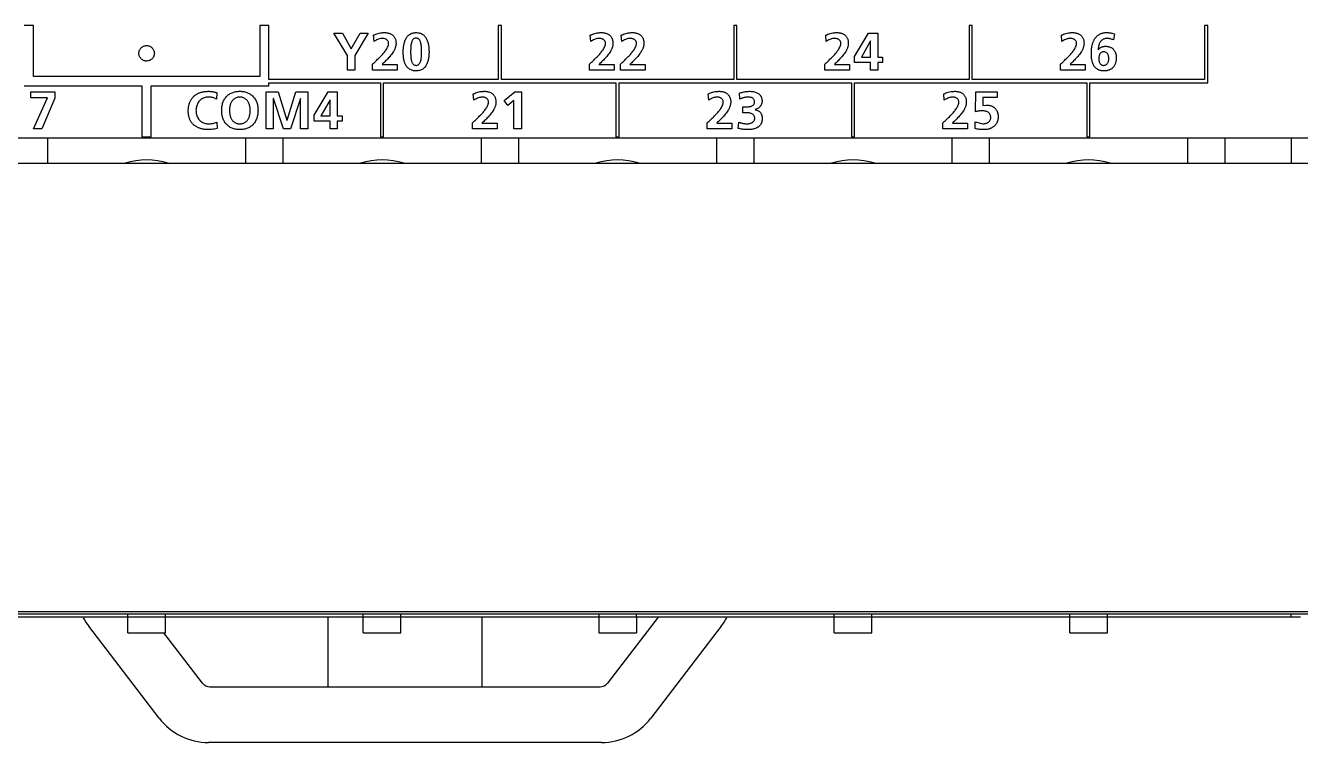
# Model space of a CAD drawing. Extents: x 147 to 432, y 261 to 358.
# Drawn here: x 277.62 to 318.89, y 261.43 to 284.63 of the extents above; entities that cross this region are included whole.
import ezdxf

# ---------------------------------------------------------------- set-up
doc = ezdxf.new("R2010")
doc.units = 0
doc.header["$MEASUREMENT"] = 0
doc.layers.get('0').update_dxf_attribs({"linetype": 'CONTINUOUS'})

msp = doc.modelspace()

# ---------------------------------------------------------------- linework, layer by layer
at = {"color": 7, "linetype": 'Continuous'}
for p, q in [((277.88382, 284.62696), (277.58376, 284.62696)), ((277.88382, 282.97642), (277.88382, 284.62696)), ((285.50369, 284.62696), (285.20362, 284.62696)), ((285.20362, 284.62696), (285.20362, 282.97642)), ((285.50369, 282.87686), (285.50369, 284.62696)), ((287.60295, 284.3772), (287.88459, 284.3772)), ((288.04083, 283.65269), (287.60295, 284.3772)), ((287.88459, 284.3772), (288.16795, 283.87421)), ((288.16795, 283.87421), (288.45648, 284.3772)), ((288.71055, 284.3772), (288.28129, 283.65269)), ((288.45648, 284.3772), (288.71055, 284.3772)), ((288.90262, 284.11296), (288.88367, 284.31208)), ((292.92373, 284.62696), (292.92373, 282.87651)), ((293.02364, 284.62696), (292.92373, 284.62696)), ((293.02364, 282.87651), (293.02364, 284.62696)), ((295.922, 284.11296), (295.90305, 284.31208)), ((296.92383, 284.11296), (296.90488, 284.31208)), ((300.54359, 284.62696), (300.54359, 282.87651)), ((300.6435, 284.62696), (300.54359, 284.62696)), ((300.6435, 282.87651), (300.6435, 284.62696)), ((303.53945, 284.11296), (303.5205, 284.31208)), ((304.45722, 283.62169), (304.90543, 284.3772)), ((304.90543, 284.3772), (305.20412, 284.3772)), ((305.20412, 284.3772), (305.20412, 283.60618)), ((308.26371, 284.62696), (308.1638, 284.62696)), ((308.1638, 284.62696), (308.1638, 282.87651)), ((308.26371, 282.87651), (308.26371, 284.62696)), ((311.16689, 284.11296), (311.14829, 284.31208)), ((312.86188, 284.3548), (312.83122, 284.16084)), ((315.88357, 284.62696), (315.78366, 284.62696)), ((315.78366, 284.62696), (315.78366, 282.87651)), ((315.88357, 282.7766), (315.88357, 284.62696)), ((304.97054, 284.12639), (304.67358, 283.60618)), ((304.97399, 284.12639), (304.97054, 284.12639)), ((304.97399, 283.60618), (304.97399, 284.12639)), ((288.04083, 283.17865), (288.04083, 283.65269)), ((288.28129, 283.65269), (288.28129, 283.17865)), ((304.45722, 283.42773), (304.45722, 283.62169)), ((304.67358, 283.60618), (304.97399, 283.60618)), ((305.20412, 283.60618), (305.35708, 283.60618)), ((305.35708, 283.60618), (305.35708, 283.42773)), ((288.28129, 283.17865), (288.04083, 283.17865)), ((288.85628, 283.17865), (288.85628, 283.3795)), ((289.65296, 283.17865), (288.85628, 283.17865)), ((289.16358, 283.36744), (289.65296, 283.36744)), ((289.65296, 283.36744), (289.65296, 283.17865)), ((295.87549, 283.17865), (295.87549, 283.3795)), ((296.67234, 283.17865), (295.87549, 283.17865)), ((296.18279, 283.36744), (296.67234, 283.36744)), ((296.67234, 283.36744), (296.67234, 283.17865)), ((296.87732, 283.17865), (296.87732, 283.3795)), ((297.67417, 283.17865), (296.87732, 283.17865)), ((297.18463, 283.36744), (297.67417, 283.36744)), ((297.67417, 283.36744), (297.67417, 283.17865)), ((303.49294, 283.17865), (303.49294, 283.3795)), ((304.28979, 283.17865), (303.49294, 283.17865)), ((303.80059, 283.36744), (304.28979, 283.36744)), ((304.28979, 283.36744), (304.28979, 283.17865)), ((304.97399, 283.42773), (304.45722, 283.42773)), ((304.97399, 283.17865), (304.97399, 283.42773)), ((305.20412, 283.17865), (304.97399, 283.17865)), ((305.20412, 283.42773), (305.20412, 283.17865)), ((305.35708, 283.42773), (305.20412, 283.42773)), ((311.12073, 283.17865), (311.12073, 283.3795)), ((311.91758, 283.17865), (311.12073, 283.17865)), ((311.42803, 283.36744), (311.91758, 283.36744)), ((311.91758, 283.36744), (311.91758, 283.17865)), ((277.58376, 282.6767), (281.39334, 282.6767)), ((285.20362, 282.97642), (277.88382, 282.97642)), ((281.39334, 282.6767), (281.39334, 281.02684)), ((281.69341, 282.6767), (285.50369, 282.6767)), ((281.69341, 281.02684), (281.69341, 282.6767)), ((292.92373, 282.87651), (285.50369, 282.87686)), ((285.50369, 282.6767), (285.50369, 282.77695)), ((285.50369, 282.77695), (289.1138, 282.7766)), ((289.1138, 282.7766), (289.1138, 281.02684)), ((289.21371, 282.7766), (296.73366, 282.7766)), ((289.21371, 281.02684), (289.21371, 282.7766)), ((300.54359, 282.87651), (293.02364, 282.87651)), ((296.73366, 282.7766), (296.73366, 281.02684)), ((296.83357, 281.02684), (296.83357, 282.7766)), ((296.83357, 282.7766), (304.35353, 282.7766)), ((308.1638, 282.87651), (300.6435, 282.87651)), ((304.35353, 282.7766), (304.35353, 281.02684)), ((304.45343, 281.02684), (304.45343, 282.7766)), ((304.45343, 282.7766), (311.97339, 282.7766)), ((315.78366, 282.87651), (308.26371, 282.87651)), ((311.97339, 282.7766), (311.97339, 281.02684)), ((312.0733, 281.02684), (312.0733, 282.7766)), ((312.0733, 282.7766), (315.88357, 282.7766)), ((277.80114, 282.28809), (277.80114, 282.47688)), ((277.80114, 282.47688), (278.57388, 282.47688)), ((278.33186, 282.28809), (277.80114, 282.28809)), ((277.8871, 281.27833), (278.33186, 282.28809)), ((278.57388, 282.27775), (278.14806, 281.27833)), ((278.57388, 282.47688), (278.57388, 282.27775)), ((283.82007, 282.4476), (283.80284, 282.24503)), ((285.4136, 281.27833), (285.4136, 282.47688)), ((285.4136, 282.47688), (285.79824, 282.47688)), ((285.64717, 282.26742), (285.64373, 282.26397)), ((285.64373, 282.26397), (285.64373, 281.27833)), ((285.96998, 281.27833), (285.64717, 282.26742)), ((285.79824, 282.47688), (286.08332, 281.56841)), ((286.08677, 281.56841), (286.37185, 282.47688)), ((286.52292, 282.26742), (286.20011, 281.27833)), ((286.37185, 282.47688), (286.75649, 282.47688)), ((286.52636, 282.26742), (286.52292, 282.26742)), ((286.52636, 281.27833), (286.52636, 282.26742)), ((286.75649, 282.47688), (286.75649, 281.27833)), ((286.96854, 281.72137), (287.41658, 282.47688)), ((287.41658, 282.47688), (287.71544, 282.47688)), ((287.71544, 282.47688), (287.71544, 281.70587)), ((292.13515, 282.21264), (292.1162, 282.41177)), ((293.10942, 282.19542), (293.45979, 282.47688)), ((293.45979, 282.47688), (293.6727, 282.47688)), ((293.6727, 282.47688), (293.6727, 281.27833)), ((299.73331, 282.21264), (299.71436, 282.41177)), ((300.7441, 282.24503), (300.73032, 282.43726)), ((307.35834, 282.21264), (307.33939, 282.41177)), ((308.37154, 281.83299), (308.3836, 282.47688)), ((308.3836, 282.47688), (309.07193, 282.47688)), ((308.61029, 282.29842), (308.60512, 282.04245)), ((309.07193, 282.29842), (308.61029, 282.29842)), ((309.07193, 282.47688), (309.07193, 282.29842)), ((287.48186, 282.22608), (287.18489, 281.70587)), ((287.4853, 282.22608), (287.48186, 282.22608)), ((287.4853, 281.70587), (287.4853, 282.22608)), ((293.22966, 282.03901), (293.10942, 282.19542)), ((293.43223, 282.20403), (293.22966, 282.03901)), ((293.43223, 281.27833), (293.43223, 282.20403)), ((300.84366, 281.80371), (300.84366, 281.99284)), ((300.84366, 281.99284), (300.95356, 281.99284)), ((308.60512, 282.04245), (308.71502, 282.05451)), ((283.81145, 281.49641), (283.82179, 281.29556)), ((286.08332, 281.56841), (286.08677, 281.56841)), ((286.96854, 281.52741), (286.96854, 281.72137)), ((287.4853, 281.52741), (286.96854, 281.52741)), ((287.18489, 281.70587), (287.4853, 281.70587)), ((287.4853, 281.27833), (287.4853, 281.52741)), ((287.71544, 281.70587), (287.86823, 281.70587)), ((287.86823, 281.52741), (287.71544, 281.52741)), ((287.71544, 281.52741), (287.71544, 281.27833)), ((287.86823, 281.70587), (287.86823, 281.52741)), ((292.08899, 281.27833), (292.08899, 281.47918)), ((292.39629, 281.46712), (292.88549, 281.46712)), ((292.88549, 281.46712), (292.88549, 281.27833)), ((299.68714, 281.27833), (299.68714, 281.47918)), ((299.99445, 281.46712), (300.48365, 281.46712)), ((300.48365, 281.46712), (300.48365, 281.27833)), ((300.69242, 281.29728), (300.7062, 281.50157)), ((300.96045, 281.80371), (300.84366, 281.80371)), ((307.31217, 281.27833), (307.31217, 281.47918)), ((307.61948, 281.46712), (308.10868, 281.46712)), ((308.10868, 281.46712), (308.10868, 281.27833)), ((308.35432, 281.29211), (308.35948, 281.50674)), ((308.35948, 281.50674), (308.60512, 281.44645)), ((278.14806, 281.27833), (277.8871, 281.27833)), ((281.39334, 281.02684), (281.69341, 281.02684)), ((285.64373, 281.27833), (285.4136, 281.27833)), ((286.20011, 281.27833), (285.96998, 281.27833)), ((286.75649, 281.27833), (286.52636, 281.27833)), ((287.71544, 281.27833), (287.4853, 281.27833)), ((289.1138, 281.02684), (289.21371, 281.02684)), ((292.88549, 281.27833), (292.08899, 281.27833)), ((293.6727, 281.27833), (293.43223, 281.27833)), ((296.73366, 281.02684), (296.83357, 281.02684)), ((300.48365, 281.27833), (299.68714, 281.27833)), ((304.35353, 281.02684), (304.45343, 281.02684)), ((308.10868, 281.27833), (307.31217, 281.27833)), ((311.97339, 281.02684), (312.0733, 281.02684)), ((278.34553, 280.17724), (278.34553, 280.97723)), ((284.74553, 280.97723), (284.74553, 280.17724)), ((285.96553, 280.17724), (285.96553, 280.97723)), ((292.36553, 280.97723), (292.36553, 280.17724)), ((293.58553, 280.17724), (293.58553, 280.97723)), ((299.98553, 280.97723), (299.98553, 280.17724)), ((301.20553, 280.17724), (301.20553, 280.97723)), ((307.60553, 280.97723), (307.60553, 280.17724)), ((308.82553, 280.17724), (308.82553, 280.97723)), ((315.22553, 280.97723), (315.22553, 280.17724)), ((316.44553, 280.17724), (316.44553, 280.97723)), ((318.58553, 280.97723), (318.58553, 280.17724)), ((318.88552, 265.47723), (187.35553, 265.47723)), ((188.24033, 265.59507), (427.12073, 265.59507))]:
    msp.add_line(p, q, dxfattribs=at)
for points in [[(288.88367, 284.31208, -0.012658), (288.919643, 284.329122), (288.95643, 284.344327), (288.993924, 284.357695), (289.032027, 284.369213), (289.070647, 284.378858), (289.109694, 284.386592), (289.148831, 284.392339, -0.012963), (289.188458, 284.396108, -0.013402), (289.228227, 284.39779, -0.014832), (289.268025, 284.397235, -0.017171), (289.307706, 284.394138, -0.019759), (289.347049, 284.388126, -0.022322), (289.385263, 284.378946, -0.025992), (289.422879, 284.365967, -0.02945), (289.458822, 284.348907, -0.032797), (289.492361, 284.327511, -0.03526), (289.522684, 284.301769, -0.035336), (289.548656, 284.27248, -0.034977), (289.570583, 284.239293, -0.032672), (289.587833, 284.203445, -0.029467), (289.600512, 284.165732, -0.025163), (289.608985, 284.126856, -0.021547), (289.61384, 284.087355, -0.022104), (289.61524, 284.0475, -0.022802), (289.613067, 284.007759, -0.023826), (289.607207, 283.968396, -0.022386), (289.597687, 283.929763, -0.019224), (289.584986, 283.892041, -0.016827), (289.569611, 283.855325, -0.014785), (289.551947, 283.819654, -0.012915), (289.532338, 283.785014), (289.511086, 283.751355), (289.488458, 283.718603), (289.464668, 283.686686), (289.4399, 283.65552), (289.414306, 283.625029), (289.388019, 283.595132), (289.361155, 283.565754), (289.33379, 283.536789), (289.306063, 283.508223), (289.278024, 283.479963), (289.249758, 283.451929), (289.221376, 283.424013), (289.192956, 283.396136), (289.16448, 283.368316)], [(289.8483, 283.77465, -0.010947), (289.849354, 283.830982, -0.010486), (289.852816, 283.887224, -0.011929), (289.858775, 283.943255, -0.013786), (289.867602, 283.998902, -0.01583), (289.879707, 284.053927, -0.018693), (289.895561, 284.107988, -0.022184), (289.915762, 284.160573, -0.026676), (289.940989, 284.210931, -0.031902), (289.971907, 284.257996, -0.037204), (290.009021, 284.300332, -0.041941), (290.052333, 284.336273, -0.043179), (290.10111, 284.364354, -0.041312), (290.153956, 284.383747, -0.037364), (290.209177, 284.394599, -0.030573), (290.265389, 284.397871, -0.029985), (290.321632, 284.394541, -0.034962), (290.376932, 284.383965, -0.039619), (290.430047, 284.365297, -0.04316), (290.479303, 284.338067, -0.042651), (290.523197, 284.302834, -0.038566), (290.56079, 284.260929, -0.033471), (290.591967, 284.214037, -0.027841), (290.617192, 284.163677, -0.023045), (290.637179, 284.11101, -0.019121), (290.652682, 284.056847, -0.015891), (290.664366, 284.001729, -0.013486), (290.672767, 283.946225, -0.011594), (290.678407, 283.89016, -0.010019), (290.681622, 283.833904, -0.009003), (290.682698, 283.777567, -0.009046), (290.681782, 283.721225, -0.010319), (290.678686, 283.664963, -0.011831), (290.673103, 283.608895, -0.0137), (290.664681, 283.553184, -0.016087), (290.652959, 283.498076, -0.019304), (290.637381, 283.443937, -0.023186), (290.617286, 283.391313, -0.027992), (290.591928, 283.341024, -0.033027), (290.561107, 283.294877, -0.03853), (290.523466, 283.253014, -0.042607), (290.479548, 283.21782, -0.042888), (290.430285, 283.1906, -0.03971), (290.377178, 283.171923, -0.035127), (290.321891, 283.161385, -0.028849), (290.265686, 283.157986, -0.028084), (290.209405, 283.160782, -0.033614), (290.15394, 283.170472, -0.038657), (290.10045, 283.188052, -0.043458), (290.050592, 283.214161, -0.043445), (290.005992, 283.248494, -0.040335), (289.967808, 283.289855, -0.035302), (289.936289, 283.336513, -0.029265), (289.911027, 283.386852, -0.024121), (289.891259, 283.4396, -0.019694), (289.876161, 283.493877, -0.016155), (289.864985, 283.549101, -0.01359), (289.8571, 283.604892, -0.011228), (289.851994, 283.661006, -0.008881), (289.849142, 283.717283, -0.009198), (289.848296, 283.773627)], [(295.90305, 284.31208, -0.012733), (295.939013, 284.329137), (295.975795, 284.344348), (296.013287, 284.357715), (296.051389, 284.369228), (296.090008, 284.378867), (296.129054, 284.386596), (296.168178, 284.392338, -0.01295), (296.207803, 284.396106, -0.013393), (296.247569, 284.397789, -0.014829), (296.287365, 284.397237, -0.017173), (296.327044, 284.394142, -0.019767), (296.366385, 284.388132, -0.022353), (296.404623, 284.378945, -0.026016), (296.442234, 284.365961, -0.02948), (296.478172, 284.348892, -0.032829), (296.5117, 284.327485, -0.035289), (296.542008, 284.301729, -0.035292), (296.567919, 284.27248, -0.034982), (296.589832, 284.239286, -0.032664), (296.607067, 284.203434, -0.029449), (296.619732, 284.165719, -0.02514), (296.628195, 284.126843, -0.021522), (296.633042, 284.087342, -0.022076), (296.63444, 284.0475, -0.022783), (296.632269, 284.007761, -0.023811), (296.626413, 283.9684, -0.022376), (296.6169, 283.929768, -0.019218), (296.604207, 283.892045, -0.016824), (296.588839, 283.855328, -0.014786), (296.571184, 283.819656, -0.012917), (296.551583, 283.785015), (296.530338, 283.751354), (296.507717, 283.7186), (296.483932, 283.686681), (296.459169, 283.655514), (296.43358, 283.625023), (296.407296, 283.595127), (296.380434, 283.565749), (296.353073, 283.53679), (296.325346, 283.508227), (296.297305, 283.479972), (296.269037, 283.451945), (296.24065, 283.424037), (296.212224, 283.39617), (296.183738, 283.368363)], [(296.90488, 284.31208, -0.012727), (296.94084, 284.329136), (296.977619, 284.344347), (297.015107, 284.357715), (297.053205, 284.369232), (297.09182, 284.378875), (297.130862, 284.386608), (297.16989, 284.392341, -0.012983), (297.209511, 284.396113, -0.013453), (297.249274, 284.397792, -0.014861), (297.289067, 284.397228, -0.017175), (297.328742, 284.394119, -0.019752), (297.368078, 284.388098, -0.022228), (297.406149, 284.378948, -0.025964), (297.443761, 284.365977, -0.029415), (297.479705, 284.348929, -0.032758), (297.513248, 284.327552, -0.035224), (297.543583, 284.301831, -0.035407), (297.569636, 284.27248, -0.034966), (297.591573, 284.239306, -0.032675), (297.608836, 284.20347, -0.02948), (297.621527, 284.165767, -0.025183), (297.630011, 284.126899, -0.021566), (297.634874, 284.087404, -0.02215), (297.63628, 284.0475, -0.022816), (297.634107, 284.007764, -0.023835), (297.628245, 283.968407, -0.022392), (297.618722, 283.92978, -0.019227), (297.606018, 283.892065, -0.016827), (297.59064, 283.855355, -0.014783), (297.572974, 283.819691, -0.012912), (297.553364, 283.785059), (297.532111, 283.751407), (297.509483, 283.718661), (297.485694, 283.686749), (297.460929, 283.655588), (297.435338, 283.625102), (297.409055, 283.595209), (297.382196, 283.565833), (297.354761, 283.53679), (297.32704, 283.508225), (297.299008, 283.479965), (297.270752, 283.45193), (297.242381, 283.424011), (297.213974, 283.396128), (297.185513, 283.368301)], [(303.5205, 284.31208, -0.012732), (303.556458, 284.329135), (303.593236, 284.344344), (303.630723, 284.35771), (303.668821, 284.369223), (303.707435, 284.378861), (303.746475, 284.386591), (303.785629, 284.392338, -0.012947), (303.825249, 284.396106, -0.013389), (303.86501, 284.397789, -0.014826), (303.904801, 284.397238, -0.01717), (303.944475, 284.394145, -0.019762), (303.983812, 284.388138, -0.02237), (304.022081, 284.378945, -0.026012), (304.059687, 284.365964, -0.029476), (304.095621, 284.348898, -0.032824), (304.129146, 284.327496, -0.035284), (304.159452, 284.301745, -0.035311), (304.185379, 284.27248, -0.034978), (304.207289, 284.239291, -0.03266), (304.224523, 284.203443, -0.029447), (304.237188, 284.165733, -0.025139), (304.245651, 284.126862, -0.02152), (304.2505, 284.087367, -0.022089), (304.2519, 284.0475, -0.02278), (304.249729, 284.007766, -0.023806), (304.243875, 283.96841, -0.022371), (304.234364, 283.929782, -0.019213), (304.221675, 283.892063, -0.016818), (304.206313, 283.855349, -0.014779), (304.188664, 283.819679, -0.01291), (304.169071, 283.785039), (304.147834, 283.751379), (304.125222, 283.718625), (304.101448, 283.686704), (304.076696, 283.655535), (304.051119, 283.625039), (304.024848, 283.595138), (303.998, 283.565755), (303.970653, 283.536786), (303.942942, 283.508214), (303.91492, 283.479948), (303.886671, 283.451908), (303.858306, 283.423985), (303.829904, 283.3961), (303.801445, 283.368273)], [(311.14829, 284.31208, -0.012695), (311.184248, 284.329141), (311.221023, 284.344361), (311.258508, 284.357738), (311.296604, 284.369261), (311.335219, 284.378904), (311.374262, 284.386633), (311.413144, 284.39234, -0.012979), (311.452765, 284.39611, -0.013408), (311.492528, 284.39779, -0.014829), (311.532321, 284.397234, -0.017164), (311.571997, 284.394137, -0.019746), (311.611335, 284.388127, -0.022311), (311.649558, 284.378948, -0.025966), (311.68717, 284.365977, -0.029417), (311.723114, 284.348928, -0.03276), (311.756657, 284.32755, -0.035225), (311.78699, 284.301828, -0.035404), (311.81304, 284.27248, -0.034966), (311.834976, 284.239306, -0.032674), (311.852238, 284.203469, -0.029479), (311.864928, 284.165766, -0.025182), (311.873412, 284.126898, -0.021564), (311.878274, 284.087402, -0.022149), (311.87968, 284.0475, -0.022815), (311.877507, 284.007764, -0.023835), (311.871645, 283.968407, -0.022392), (311.862122, 283.92978, -0.019227), (311.849418, 283.892065, -0.016827), (311.83404, 283.855355, -0.014783), (311.816374, 283.819691, -0.012912), (311.796764, 283.785059), (311.77551, 283.751406), (311.752883, 283.718661), (311.729094, 283.686749), (311.704329, 283.655588), (311.678738, 283.625101), (311.652455, 283.595208), (311.625596, 283.565832), (311.598161, 283.53679), (311.57044, 283.508225), (311.542408, 283.479965), (311.514152, 283.45193), (311.485781, 283.424011), (311.457374, 283.396128), (311.428913, 283.3683)], [(312.33995, 283.83459, -0.029302), (312.363841, 283.865425, -0.034698), (312.391403, 283.893016, -0.039411), (312.422742, 283.916213, -0.040479), (312.45689, 283.933837, -0.038573), (312.493932, 283.946011, -0.033076), (312.532348, 283.952755, -0.026683), (312.5718, 283.95483, -0.020626), (312.610788, 283.953372, -0.021986), (312.649514, 283.948603, -0.025035), (312.687622, 283.940237, -0.028319), (312.724613, 283.927852, -0.031132), (312.759872, 283.911172, -0.033513), (312.79306, 283.889842, -0.034116), (312.822708, 283.864502, -0.033926), (312.848636, 283.835369, -0.032239), (312.870499, 283.803069, -0.029703), (312.888197, 283.768307, -0.026868), (312.901853, 283.731765, -0.024398), (312.911946, 283.693074, -0.021539), (312.918295, 283.654574, -0.018657), (312.921509, 283.61569, -0.014917), (312.922112, 283.576669, -0.014383), (312.920459, 283.537679, -0.014791), (312.916539, 283.498851, -0.016912), (312.91018, 283.460349, -0.019382), (312.901046, 283.422413, -0.021826), (312.888822, 283.38536, -0.024375), (312.873234, 283.349594, -0.027111), (312.854056, 283.315623, -0.029178), (312.831181, 283.284025, -0.030791), (312.804679, 283.255406, -0.03116), (312.774847, 283.230277, -0.030163), (312.742152, 283.209003, -0.028559), (312.707186, 283.191711, -0.025934), (312.670543, 283.178322, -0.023245), (312.632756, 283.1686, -0.020357), (312.594264, 283.162203, -0.01815), (312.555405, 283.158778, -0.016248), (312.51639, 283.158031, -0.017656), (312.477402, 283.159876, -0.020726), (312.438684, 283.164702, -0.023691), (312.400549, 283.172948, -0.02662), (312.363436, 283.184978, -0.02927), (312.327907, 283.201086, -0.030669), (312.294557, 283.221323, -0.031324), (312.263992, 283.245552, -0.03002), (312.236582, 283.273371, -0.02795), (312.212622, 283.304155, -0.025006), (312.192043, 283.337303, -0.022056), (312.174674, 283.372241, -0.019079), (312.16023, 283.408493, -0.016577), (312.148401, 283.44568, -0.014239), (312.138883, 283.483528), (312.131391, 283.521828), (312.125682, 283.560437), (312.121532, 283.599244), (312.118754, 283.638174), (312.117183, 283.677171), (312.1167, 283.71608), (312.117221, 283.755106), (312.118789, 283.794104), (312.121517, 283.833488), (312.12542, 283.872321), (312.130698, 283.911606), (312.137281, 283.950074), (312.145358, 283.988256), (312.154846, 284.025316), (312.166268, 284.062633, -0.013599), (312.179608, 284.099307, -0.015078), (312.195023, 284.135157, -0.016758), (312.212686, 284.169952, -0.01847), (312.232755, 284.203416, -0.020274), (312.255351, 284.235227, -0.022129), (312.28056, 284.265006, -0.02335), (312.308371, 284.292373, -0.024703), (312.338674, 284.316944, -0.024803), (312.371268, 284.338384, -0.024574), (312.405818, 284.356511, -0.023897), (312.441961, 284.371187, -0.022321), (312.47931, 284.38247, -0.020909), (312.517501, 284.390488, -0.018743), (312.556213, 284.39545, -0.016513), (312.595185, 284.397675, -0.013977), (312.634212, 284.397505), (312.673179, 284.395362, -0.013272), (312.712553, 284.391145, -0.013416), (312.75108, 284.38492, -0.013447), (312.789215, 284.376634, -0.013222), (312.826855, 284.366324), (312.86188, 284.3548)], [(288.85628, 283.3795), (288.879638, 283.40149), (288.903109, 283.423359), (288.926695, 283.445104), (288.950295, 283.466833), (288.973808, 283.488658), (288.997193, 283.510618), (289.020439, 283.532727), (289.043526, 283.555001), (289.06643, 283.577463), (289.089125, 283.600137), (289.111581, 283.623046), (289.133769, 283.646215), (289.155656, 283.669669), (289.177208, 283.69343), (289.198377, 283.717534), (289.219109, 283.742014), (289.239345, 283.766905), (289.258997, 283.792258), (289.277961, 283.818128), (289.296124, 283.844572), (289.313306, 283.871662), (289.329281, 283.899477), (289.343775, 283.928072), (289.356301, 283.957567, 0.023685), (289.366269, 283.988056, 0.031292), (289.372873, 284.019493, 0.04075), (289.374899, 284.05148, 0.049198), (289.37116, 284.08329, 0.056056), (289.36085, 284.113599, 0.057713), (289.343933, 284.140773, 0.053354), (289.321422, 284.163544, 0.046105), (289.294843, 284.181428, 0.03921), (289.26561, 284.19456, 0.033909), (289.234771, 284.20331, 0.031023), (289.203059, 284.208023, 0.02723), (289.171009, 284.208989, 0.022261), (289.139015, 284.206784, 0.020475), (289.107321, 284.201882), (289.076105, 284.194517), (289.045553, 284.184996), (289.015594, 284.173538), (288.986329, 284.160404), (288.957763, 284.145812), (288.929882, 284.129949), (288.90262, 284.11296)], [(295.87549, 283.3795), (295.898841, 283.401485), (295.922304, 283.423351), (295.945881, 283.445092), (295.969473, 283.466819), (295.992976, 283.488641), (296.016352, 283.510598), (296.039588, 283.532705), (296.062666, 283.554976), (296.08556, 283.577436), (296.108245, 283.600107), (296.130692, 283.623014), (296.15287, 283.646181), (296.174748, 283.669632), (296.19629, 283.69339), (296.21745, 283.717491), (296.238173, 283.741968), (296.258399, 283.766855), (296.278043, 283.792203), (296.296999, 283.81807), (296.315154, 283.844508), (296.332329, 283.871593), (296.348298, 283.899401), (296.362788, 283.927989), (296.375314, 283.957474, 0.02366), (296.385284, 283.987953, 0.031238), (296.391898, 284.01938, 0.040672), (296.393942, 284.051358, 0.049085), (296.390235, 284.083163, 0.055964), (296.37997, 284.113478, 0.057704), (296.3631, 284.140672, 0.053418), (296.340628, 284.16347, 0.046195), (296.314077, 284.181379, 0.039292), (296.284862, 284.194531, 0.033969), (296.254036, 284.203294, 0.031054), (296.222334, 284.208017, 0.027241), (296.190293, 284.208991, 0.022266), (296.158307, 284.206793, 0.020477), (296.12662, 284.201899), (296.095411, 284.194541), (296.064778, 284.184996), (296.034829, 284.173536), (296.005576, 284.160397), (295.977024, 284.145796), (295.949161, 284.129919), (295.922, 284.11296)], [(296.87732, 283.3795), (296.900672, 283.401484), (296.924135, 283.423349), (296.947713, 283.445091), (296.971304, 283.466817), (296.994807, 283.488639), (297.018184, 283.510596), (297.04142, 283.532703), (297.064498, 283.554974), (297.087393, 283.577434), (297.110077, 283.600105), (297.132524, 283.623012), (297.154702, 283.646179), (297.17658, 283.66963), (297.198122, 283.693389), (297.219282, 283.717489), (297.240004, 283.741966), (297.260231, 283.766854), (297.279874, 283.792202), (297.29883, 283.818068), (297.316984, 283.844507), (297.33416, 283.871592), (297.350129, 283.8994), (297.364619, 283.927988), (297.377144, 283.957474, 0.023659), (297.387114, 283.987953, 0.031238), (297.393728, 284.019379, 0.040671), (297.395772, 284.051357, 0.049085), (297.392065, 284.083163, 0.055964), (297.3818, 284.113478, 0.057704), (297.364931, 284.140672, 0.053418), (297.342459, 284.163469, 0.046195), (297.315908, 284.181379, 0.039292), (297.286692, 284.194531, 0.033969), (297.255867, 284.203294, 0.031054), (297.224165, 284.208017, 0.027241), (297.192124, 284.208991, 0.022267), (297.160138, 284.206793, 0.020479), (297.128451, 284.201898), (297.097241, 284.194541), (297.066611, 284.184996), (297.036662, 284.173535), (297.007409, 284.160397), (296.978857, 284.145796), (296.950993, 284.129919), (296.92383, 284.11296)], [(303.49294, 283.3795), (303.516302, 283.401491), (303.539776, 283.423361), (303.563367, 283.445105), (303.586973, 283.466834), (303.61049, 283.488658), (303.633882, 283.510616), (303.657133, 283.532724), (303.680226, 283.554996), (303.703137, 283.577456), (303.725837, 283.600128), (303.7483, 283.623036), (303.770494, 283.646204), (303.792388, 283.669655), (303.813947, 283.693415), (303.835123, 283.717517), (303.855862, 283.741996), (303.876104, 283.766885), (303.895764, 283.792236), (303.914736, 283.818105), (303.932906, 283.844547), (303.950095, 283.871637), (303.966078, 283.899451), (303.98058, 283.928046), (303.993114, 283.95754, 0.023696), (304.003088, 283.988031, 0.031293), (304.009698, 284.01947, 0.04074), (304.01173, 284.05146, 0.049146), (304.008, 284.083275, 0.056036), (303.997703, 284.113591, 0.057758), (303.980795, 284.140775, 0.05343), (303.958285, 284.163551, 0.046166), (303.931702, 284.181434, 0.039231), (303.902461, 284.194559, 0.033882), (303.871617, 284.203301, 0.030917), (303.839902, 284.208014, 0.027148), (303.807849, 284.208993, 0.022285), (303.77585, 284.206804, 0.020487), (303.744151, 284.201914), (303.712929, 284.19456), (303.682223, 284.184994), (303.652263, 284.173529), (303.622999, 284.160385), (303.594438, 284.145777), (303.566565, 284.129892), (303.53945, 284.11296)], [(311.12073, 283.3795), (311.144086, 283.401489), (311.167553, 283.42336), (311.191135, 283.445106), (311.214731, 283.466837), (311.238239, 283.488664), (311.26162, 283.510626), (311.28486, 283.532738), (311.307942, 283.555014), (311.330841, 283.577479), (311.353529, 283.600155), (311.37598, 283.623068), (311.398161, 283.64624), (311.420043, 283.669697), (311.441588, 283.693462), (311.462751, 283.717568), (311.483476, 283.742052), (311.503704, 283.766946), (311.52335, 283.792301), (311.542306, 283.818175), (311.560461, 283.844622), (311.577634, 283.871715), (311.593601, 283.899532), (311.608085, 283.92813), (311.620602, 283.957627, 0.02369), (311.630559, 283.988117, 0.031293), (311.637152, 284.019554, 0.040733), (311.639168, 284.05154, 0.049142), (311.635424, 284.083348, 0.056011), (311.625116, 284.113655, 0.05771), (311.608205, 284.140831, 0.053389), (311.585697, 284.163602, 0.046155), (311.559119, 284.181483, 0.040416), (311.528944, 284.194942, 0.033802), (311.498067, 284.203548, 0.030991), (311.466337, 284.208121, 0.027059), (311.434285, 284.208961, 0.02211), (311.4023, 284.206652, 0.020425), (311.370622, 284.201656, 0.018944), (311.338567, 284.193969), (311.307988, 284.184297), (311.278073, 284.172727), (311.248852, 284.159501), (311.220326, 284.144835), (311.192478, 284.128917), (311.16689, 284.11296)], [(283.82179, 281.29556), (283.779409, 281.285986), (283.73682, 281.277386), (283.694005, 281.269997), (283.650963, 281.264073, -0.011065), (283.607717, 281.259905, -0.013605), (283.564322, 281.257838, -0.010669), (283.520882, 281.25794, -0.010657), (283.477484, 281.259885, -0.010889), (283.434205, 281.263698, -0.011638), (283.391136, 281.269443, -0.012831), (283.348406, 281.277287, -0.014032), (283.30616, 281.287414, -0.015226), (283.264578, 281.299993, -0.016475), (283.223879, 281.315181, -0.017763), (283.184312, 281.333117, -0.019148), (283.146179, 281.35392, -0.020292), (283.109807, 281.377667, -0.02137), (283.075537, 281.404357, -0.022083), (283.043724, 281.433929, -0.022407), (283.014661, 281.46621, -0.022439), (282.98862, 281.500972, -0.02181), (282.965749, 281.537901, -0.021134), (282.946137, 281.576656, -0.01981), (282.92976, 281.616888, -0.018587), (282.916515, 281.658261, -0.017209), (282.906264, 281.700476, -0.01587), (282.898824, 281.743279, -0.014465), (282.893997, 281.786446, -0.012944), (282.891543, 281.829817, -0.011534), (282.891209, 281.873266, -0.011891), (282.892896, 281.916684, -0.01262), (282.896707, 281.95996, -0.013439), (282.902764, 282.00298, -0.014644), (282.911225, 282.045593, -0.015915), (282.922272, 282.087606, -0.017063), (282.936067, 282.1288, -0.018219), (282.952729, 282.168918, -0.019278), (282.972354, 282.207671, -0.020095), (282.994966, 282.244761, -0.020909), (283.020541, 282.27987, -0.021056), (283.04897, 282.312713, -0.021272), (283.080074, 282.343033, -0.020772), (283.113617, 282.370631, -0.020265), (283.14931, 282.395389, -0.019344), (283.186853, 282.417237, -0.018291), (283.225935, 282.436203, -0.017229), (283.266267, 282.452346, -0.016082), (283.307586, 282.465769, -0.01498), (283.349655, 282.476599, -0.013713), (283.392274, 282.484999, -0.012465), (283.435281, 282.491158, -0.011821), (283.478545, 282.495236, -0.011597), (283.52195, 282.497285, -0.01179), (283.565396, 282.497319, -0.015133), (283.608771, 282.494888, -0.013148), (283.651948, 282.490066, -0.012875), (283.694817, 282.483017, -0.013757), (283.73782, 282.473582, -0.015078), (283.779648, 282.461846, -0.017294), (283.82007, 282.4476)], [(283.80284, 282.24503), (283.775801, 282.25937), (283.747447, 282.272233), (283.718303, 282.283189), (283.688478, 282.292125), (283.658113, 282.299008), (283.627365, 282.303905), (283.596381, 282.306983), (283.565279, 282.308493), (283.534146, 282.308627), (283.503055, 282.306957), (283.47228, 282.303219), (283.441743, 282.297165), (283.41177, 282.288747), (283.382568, 282.27795, 0.02095), (283.354359, 282.264781, 0.021422), (283.327369, 282.249268, 0.02141), (283.301803, 282.231503, 0.021381), (283.277852, 282.211615, 0.020981), (283.255669, 282.189772), (283.235378, 282.166161), (283.217063, 282.140985), (283.200775, 282.114453), (283.186535, 282.086766), (283.174337, 282.058121), (283.164155, 282.028698), (283.155936, 281.998618), (283.149654, 281.968122), (283.145237, 281.9373), (283.14262, 281.906276), (283.14173, 281.87433), (283.142563, 281.843202), (283.145126, 281.812171), (283.149497, 281.781344), (283.155755, 281.750844), (283.163854, 281.721219), (283.174081, 281.691812), (283.186394, 281.663217), (283.200824, 281.63563), (283.217378, 281.609263, 0.02073), (283.23603, 281.584337, 0.021382), (283.256711, 281.561068, 0.0216), (283.279315, 281.539662, 0.021831), (283.30369, 281.520298, 0.021553), (283.329653, 281.503121, 0.021272), (283.356991, 281.488226), (283.385477, 281.475669), (283.414881, 281.465439), (283.444985, 281.457502), (283.475213, 281.451845), (283.506142, 281.448234), (283.537239, 281.446593), (283.568378, 281.44673), (283.599477, 281.448283), (283.630494, 281.451043), (283.661385, 281.454961), (283.692107, 281.460044), (283.72169, 281.466171), (283.751849, 281.473911), (283.78148, 281.48347, 0.028437), (283.810088, 281.49573)], [(292.08899, 281.47918), (292.112345, 281.50117), (292.135812, 281.523042), (292.159394, 281.544788), (292.182989, 281.56652), (292.206497, 281.588348), (292.229877, 281.61031), (292.253118, 281.632422), (292.276199, 281.654699), (292.299098, 281.677164), (292.321787, 281.699841), (292.344237, 281.722753), (292.366419, 281.745926), (292.3883, 281.769383), (292.409846, 281.793148), (292.431008, 281.817255), (292.451733, 281.841738), (292.471962, 281.866632), (292.491607, 281.891988), (292.510564, 281.917862), (292.528719, 281.944309), (292.545893, 281.971402), (292.561859, 281.99922), (292.576344, 282.027817), (292.588861, 282.057314, 0.023689), (292.598819, 282.087805, 0.031292), (292.605412, 282.119242, 0.040735), (292.607428, 282.151228, 0.049147), (292.603684, 282.183036, 0.056014), (292.593375, 282.213343, 0.057707), (292.576463, 282.240518, 0.053384), (292.553955, 282.26329, 0.046151), (292.527377, 282.281171, 0.040412), (292.497204, 282.29463, 0.033803), (292.466327, 282.303237, 0.030994), (292.434597, 282.307811, 0.027064), (292.402545, 282.308651, 0.022114), (292.37056, 282.306341, 0.020428), (292.338882, 282.301344, 0.018946), (292.306827, 282.293656), (292.276248, 282.283983), (292.246334, 282.272411), (292.217114, 282.259184), (292.188588, 282.244517), (292.16074, 282.228599), (292.13515, 282.21264)], [(292.1162, 282.41177, -0.012738), (292.152167, 282.428829), (292.188954, 282.44404), (292.226451, 282.457407), (292.264558, 282.468919), (292.303182, 282.478556), (292.342233, 282.486283), (292.381334, 282.49202, -0.012948), (292.420963, 282.495787, -0.013389), (292.460734, 282.497469, -0.014827), (292.500534, 282.496916, -0.017164), (292.540218, 282.493822, -0.019746), (292.579564, 282.487814, -0.022329), (292.617821, 282.478629, -0.025971), (292.655441, 282.465655, -0.029424), (292.691391, 282.448602, -0.032768), (292.724939, 282.427218, -0.035235), (292.755276, 282.401488, -0.035373), (292.7813, 282.372166, -0.034975), (292.80324, 282.338986, -0.032681), (292.820504, 282.303142, -0.029484), (292.833195, 282.265431, -0.025184), (292.841677, 282.226555, -0.021568), (292.846538, 282.187052, -0.022127), (292.84794, 282.14719, -0.02282), (292.845766, 282.107447, -0.023839), (292.839902, 282.068082, -0.022395), (292.830375, 282.029449, -0.019228), (292.817668, 281.991727, -0.016828), (292.802285, 281.955011, -0.014784), (292.784614, 281.919341, -0.012912), (292.764998, 281.884703), (292.743739, 281.851045), (292.721106, 281.818295), (292.697311, 281.786378), (292.672539, 281.755212), (292.646943, 281.724721), (292.620654, 281.694823), (292.593789, 281.665443), (292.566418, 281.63647), (292.538693, 281.607899), (292.510656, 281.579634), (292.482394, 281.551593), (292.454018, 281.523668), (292.425606, 281.49578), (292.397139, 281.467948)], [(299.68714, 281.47918), (299.710496, 281.50117), (299.733964, 281.523041), (299.757547, 281.544787), (299.781143, 281.566519), (299.804651, 281.588347), (299.828033, 281.610309), (299.851273, 281.632421), (299.874356, 281.654698), (299.897255, 281.677163), (299.919944, 281.69984), (299.942395, 281.722753), (299.964577, 281.745926), (299.986459, 281.769383), (300.008006, 281.793148), (300.029168, 281.817256), (300.049894, 281.84174), (300.070123, 281.866634), (300.089769, 281.89199), (300.108726, 281.917865), (300.126881, 281.944312), (300.144055, 281.971406), (300.160021, 281.999224), (300.174506, 282.027822), (300.187023, 282.057319, 0.023691), (300.19698, 282.087811, 0.031295), (300.203573, 282.119249, 0.040738), (300.205588, 282.151235, 0.04915), (300.201842, 282.183043, 0.056016), (300.191532, 282.213351, 0.057708), (300.174618, 282.240525, 0.053383), (300.152108, 282.263296, 0.046149), (300.125528, 282.281176, 0.040399), (300.095364, 282.29463, 0.033804), (300.064487, 282.303237, 0.030995), (300.032756, 282.307811, 0.027061), (300.000703, 282.308651, 0.022081), (299.968717, 282.306343, 0.020379), (299.937038, 282.301354, 0.01894), (299.904915, 282.293661), (299.874331, 282.284), (299.844413, 282.27244), (299.815189, 282.259219), (299.786664, 282.244548), (299.758828, 282.228609), (299.73331, 282.21264)], [(299.71436, 282.41177, -0.012738), (299.750327, 282.428829), (299.787114, 282.44404), (299.824611, 282.457407), (299.862718, 282.468919), (299.901342, 282.478556), (299.940393, 282.486284), (299.979491, 282.49202, -0.012949), (300.01912, 282.495787, -0.013391), (300.05889, 282.497469, -0.014828), (300.098691, 282.496916, -0.017164), (300.138374, 282.493821, -0.019746), (300.17772, 282.487813, -0.022326), (300.215972, 282.478629, -0.025969), (300.253592, 282.465655, -0.029422), (300.289542, 282.448603, -0.032766), (300.32309, 282.42722, -0.035233), (300.353429, 282.401491, -0.035376), (300.379456, 282.372166, -0.034974), (300.401397, 282.338987, -0.032682), (300.418662, 282.303143, -0.029485), (300.431354, 282.265432, -0.025186), (300.439837, 282.226556, -0.02157), (300.444697, 282.187053, -0.022129), (300.4461, 282.14719, -0.02282), (300.443926, 282.107447, -0.023839), (300.438062, 282.068083, -0.022394), (300.428535, 282.029449, -0.019228), (300.415828, 281.991727, -0.016828), (300.400445, 281.955011, -0.014784), (300.382774, 281.919341, -0.012912), (300.363158, 281.884704), (300.341899, 281.851046), (300.319266, 281.818295), (300.295471, 281.786379), (300.2707, 281.755213), (300.245103, 281.724722), (300.218814, 281.694824), (300.191949, 281.665443), (300.164578, 281.63647), (300.136853, 281.607899), (300.108816, 281.579634), (300.080554, 281.551593), (300.052178, 281.523669), (300.023766, 281.49578), (299.995299, 281.467948)], [(300.73032, 282.43726), (300.75735, 282.447331), (300.784732, 282.456405), (300.812415, 282.464513), (300.840355, 282.471684), (300.868198, 282.477875), (300.89654, 282.483248), (300.925034, 282.487743), (300.95365, 282.491378), (300.982361, 282.494167), (301.011142, 282.49611), (301.039966, 282.497253), (301.06881, 282.497529), (301.097644, 282.496717), (301.126524, 282.494658), (301.15517, 282.491288), (301.183627, 282.486577), (301.211811, 282.480443), (301.239614, 282.47277), (301.266899, 282.463422), (301.293491, 282.452256), (301.319161, 282.439115), (301.34363, 282.423856, -0.024718), (301.366559, 282.406372, -0.026654), (301.387569, 282.386624, -0.028521), (301.406276, 282.364687, -0.028878), (301.422333, 282.340741, -0.028872), (301.435528, 282.315107, -0.027352), (301.445744, 282.288149), (301.452926, 282.260972), (301.457589, 282.232519), (301.459756, 282.203761), (301.45972, 282.175822), (301.45745, 282.147071), (301.452626, 282.118642, -0.026381), (301.444986, 282.090839, -0.028279), (301.434357, 282.064037, -0.029195), (301.42071, 282.03864, -0.028994), (301.404197, 282.015005, -0.027416), (301.385127, 281.993379, -0.024872), (301.363901, 281.973861), (301.34094, 281.956414), (301.316629, 281.940896), (301.291285, 281.927129), (301.26518, 281.914859), (301.238487, 281.903925)], [(307.31217, 281.47918), (307.335526, 281.501171), (307.358993, 281.523042), (307.382575, 281.544789), (307.406171, 281.566521), (307.429679, 281.588349), (307.453061, 281.610311), (307.476301, 281.632423), (307.499384, 281.6547), (307.522283, 281.677165), (307.544972, 281.699843), (307.567423, 281.722755), (307.589605, 281.745928), (307.611487, 281.769385), (307.633034, 281.79315), (307.654197, 281.817257), (307.674922, 281.841741), (307.695151, 281.866636), (307.714797, 281.891991), (307.733754, 281.917866), (307.751909, 281.944313), (307.769084, 281.971407), (307.785051, 281.999224), (307.799536, 282.027822), (307.812053, 282.05732, 0.023691), (307.82201, 282.087811, 0.031295), (307.828603, 282.119249, 0.040739), (307.830618, 282.151236, 0.04915), (307.826872, 282.183044, 0.056016), (307.816562, 282.213351, 0.057708), (307.799647, 282.240525, 0.053383), (307.777137, 282.263296, 0.046149), (307.750558, 282.281176, 0.040399), (307.720394, 282.29463, 0.033804), (307.689517, 282.303237, 0.030995), (307.657786, 282.307811, 0.027061), (307.625733, 282.308651, 0.022081), (307.593748, 282.306343, 0.020379), (307.562068, 282.301354, 0.01894), (307.529945, 282.293661), (307.499362, 282.284), (307.469443, 282.27244), (307.440219, 282.259219), (307.411694, 282.244548), (307.383858, 282.228609), (307.35834, 282.21264)], [(307.33939, 282.41177, -0.012738), (307.375357, 282.428829), (307.412144, 282.44404), (307.449641, 282.457407), (307.487748, 282.468919), (307.526372, 282.478556), (307.565423, 282.486284), (307.604521, 282.49202, -0.012949), (307.64415, 282.495787, -0.013391), (307.68392, 282.497469, -0.014828), (307.723721, 282.496916, -0.017164), (307.763404, 282.493821, -0.019746), (307.80275, 282.487813, -0.022326), (307.841002, 282.478629, -0.025969), (307.878622, 282.465655, -0.029422), (307.914572, 282.448603, -0.032766), (307.94812, 282.42722, -0.035233), (307.978459, 282.401491, -0.035376), (308.004486, 282.372166, -0.034974), (308.026427, 282.338987, -0.032682), (308.043692, 282.303143, -0.029485), (308.056384, 282.265432, -0.025186), (308.064867, 282.226556, -0.02157), (308.069727, 282.187053, -0.022129), (308.07113, 282.14719, -0.02282), (308.068956, 282.107447, -0.023839), (308.063092, 282.068083, -0.022394), (308.053565, 282.029449, -0.019228), (308.040858, 281.991727, -0.016828), (308.025475, 281.955011, -0.014784), (308.007804, 281.919341, -0.012912), (307.988188, 281.884704), (307.966929, 281.851046), (307.944296, 281.818295), (307.920501, 281.786379), (307.89573, 281.755213), (307.870133, 281.724722), (307.843844, 281.694824), (307.816979, 281.665443), (307.789608, 281.63647), (307.761883, 281.607899), (307.733846, 281.579634), (307.705584, 281.551593), (307.677208, 281.523669), (307.648796, 281.49578), (307.620329, 281.467948)], [(301.23675, 281.89983, -0.026698), (301.266855, 281.894381, -0.026554), (301.296229, 281.885774, -0.029922), (301.324441, 281.873924, -0.031939), (301.350965, 281.858668, -0.032919), (301.375285, 281.8401, -0.033006), (301.396947, 281.818493, -0.031846), (301.415636, 281.794265, -0.029869), (301.431199, 281.767917, -0.027567), (301.443638, 281.739955, -0.025178), (301.453063, 281.710837, -0.022863), (301.459656, 281.680946), (301.463603, 281.650592), (301.465122, 281.620024), (301.46447, 281.589422), (301.461583, 281.558947), (301.456258, 281.528804, -0.02284), (301.448311, 281.499239, -0.024819), (301.437591, 281.470571, -0.026074), (301.423997, 281.44315, -0.026405), (301.407607, 281.417302, -0.026406), (301.388573, 281.393336, -0.025115), (301.367174, 281.371452, -0.023808), (301.343736, 281.351766, -0.021782), (301.318602, 281.334295), (301.292099, 281.318975), (301.264513, 281.305703), (301.236085, 281.294341), (301.20701, 281.284754), (301.177444, 281.276806), (301.147511, 281.270373), (301.117311, 281.265341), (301.08692, 281.261625), (301.056401, 281.25917), (301.025809, 281.257899), (300.995192, 281.257704), (300.964581, 281.258383), (300.933994, 281.259749), (300.903444, 281.261803), (300.872948, 281.264532), (300.842521, 281.267948), (300.811574, 281.272171), (300.781353, 281.277088), (300.751283, 281.282853), (300.721414, 281.289583), (300.69242, 281.29728)], [(308.71502, 282.05451, -0.017484), (308.750623, 282.053333, -0.017285), (308.786065, 282.049693, -0.018773), (308.821151, 282.043515, -0.020473), (308.855642, 282.034607, -0.022335), (308.889247, 282.022784, -0.024433), (308.921598, 282.007878, -0.026412), (308.952264, 281.989761, -0.028227), (308.980769, 281.968411, -0.028993), (309.006647, 281.943941, -0.029321), (309.029488, 281.91662, -0.028194), (309.049048, 281.886856, -0.026629), (309.06522, 281.855122, -0.024444), (309.078076, 281.821901, -0.021897), (309.087791, 281.787636, -0.018977), (309.094678, 281.752682, -0.017087), (309.099053, 281.717323, -0.016297), (309.10106, 281.681754), (309.100808, 281.646712, -0.018734), (309.09812, 281.611183, -0.02146), (309.092572, 281.575999, -0.022037), (309.083986, 281.541428, -0.022773), (309.072343, 281.507759, -0.023796), (309.057624, 281.475322, -0.024397), (309.039843, 281.444458, -0.024768), (309.01912, 281.415487, -0.024558), (308.99564, 281.388701, -0.023623), (308.970394, 281.364959, -0.023329), (308.942271, 281.343097, -0.022365), (308.912268, 281.323894, -0.020974), (308.880713, 281.307359, -0.019642), (308.84792, 281.293439, -0.018143), (308.814169, 281.282033, -0.016746), (308.779704, 281.273007), (308.74473, 281.266214), (308.709412, 281.2615), (308.673887, 281.258705), (308.638268, 281.257673), (308.602639, 281.258218), (308.567053, 281.26005), (308.53154, 281.262977), (308.496122, 281.266883), (308.460177, 281.271797), (308.425008, 281.277529), (308.390002, 281.28419), (308.35432, 281.29211)], [(300.7062, 281.50157), (300.726519, 281.493792), (300.747014, 281.486492), (300.76694, 281.479932), (300.787772, 281.47366), (300.808476, 281.468033), (300.829624, 281.462925), (300.850916, 281.458452), (300.872529, 281.454613), (300.894062, 281.451503), (300.916502, 281.449041), (300.938199, 281.447435), (300.959937, 281.446552), (300.981691, 281.446615), (301.003774, 281.447922), (301.025371, 281.450517), (301.047681, 281.454523), (301.068839, 281.459581), (301.089661, 281.465879), (301.110037, 281.473493), (301.129821, 281.482534), (301.148808, 281.493143), (301.166712, 281.505487), (301.183148, 281.519725), (301.197592, 281.535967), (301.20947, 281.554168, 0.042847), (301.218203, 281.57408, 0.044486), (301.223296, 281.595188), (301.22503, 281.61664), (301.224193, 281.638375), (301.221031, 281.659891), (301.215547, 281.680939), (301.207369, 281.701079), (301.19679, 281.719184), (301.183175, 281.736131), (301.167746, 281.750497), (301.1501, 281.763013), (301.131002, 281.773412), (301.110948, 281.781833), (301.090249, 281.788518), (301.069124, 281.793714), (301.047724, 281.797624), (301.026152, 281.800431), (301.005028, 281.802276), (300.983297, 281.803397), (300.961543, 281.803716)]]:
    msp.add_lwpolyline(points, format="xyb", dxfattribs=at)
for points in [[(281.79349, 283.72711), (281.792152, 283.700983), (281.788118, 283.675125), (281.781402, 283.649833), (281.772063, 283.625388), (281.760206, 283.602059), (281.745968, 283.580102), (281.729512, 283.559755), (281.710875, 283.541102), (281.691246, 283.525144), (281.669352, 283.510812), (281.646698, 283.499135), (281.622572, 283.489706), (281.597335, 283.482785), (281.571067, 283.478493), (281.544941, 283.476994), (281.518798, 283.478186), (281.492921, 283.482086), (281.467598, 283.488683), (281.443109, 283.497908), (281.419723, 283.509651), (281.397693, 283.523776), (281.377254, 283.540117), (281.358623, 283.558494), (281.341613, 283.579236), (281.327247, 283.601109), (281.315517, 283.623777), (281.306043, 283.647914), (281.29909, 283.673141), (281.294772, 283.699419), (281.293264, 283.725544), (281.294464, 283.751687), (281.29839, 283.777559), (281.305031, 283.802871), (281.314314, 283.827338), (281.326127, 283.850689), (281.340326, 283.872671), (281.356741, 283.893051), (281.375184, 283.911616), (281.395804, 283.928421), (281.41771, 283.942735), (281.440361, 283.954402), (281.464448, 283.963819), (281.489683, 283.970749), (281.515858, 283.97503), (281.541984, 283.976526), (281.568127, 283.975331), (281.594005, 283.97144), (281.619335, 283.964868), (281.643834, 283.955671), (281.667232, 283.943952), (281.689275, 283.929847), (281.709723, 283.913517), (281.728358, 283.895144), (281.745336, 283.874435), (281.759693, 283.852556), (281.771359, 283.82998), (281.780774, 283.805965), (281.787715, 283.780736), (281.791992, 283.754605), (281.793486, 283.728473)], [(312.83122, 284.16084), (312.808428, 284.170344), (312.785353, 284.179138), (312.76136, 284.187229), (312.73763, 284.194056), (312.71359, 284.199695), (312.689285, 284.204047), (312.664777, 284.207054), (312.640141, 284.208715), (312.615457, 284.208989), (312.590809, 284.207541), (312.566367, 284.204078), (312.542355, 284.198347), (312.519039, 284.190241), (312.496707, 284.179725), (312.475629, 284.166878), (312.456048, 284.15185), (312.438117, 284.134884), (312.42191, 284.116262), (312.407426, 284.096269), (312.394605, 284.075169), (312.38336, 284.053189), (312.373579, 284.030517), (312.365155, 284.007307), (312.357977, 283.98368), (312.351951, 283.959733), (312.346996, 283.935542), (312.343031, 283.911171), (312.339977, 283.886666), (312.337786, 283.862067), (312.3365, 283.83804)], [(300.95356, 281.99284), (300.974007, 281.993089), (300.994437, 281.994036), (301.014826, 281.995655), (301.035141, 281.998011), (301.055339, 282.001221), (301.075356, 282.005404), (301.095114, 282.010683), (301.11449, 282.017218), (301.133317, 282.025193), (301.151351, 282.034823), (301.168255, 282.046317), (301.18357, 282.059851), (301.196739, 282.075471), (301.207208, 282.093013), (301.214574, 282.112072), (301.218683, 282.132079), (301.219877, 282.152482), (301.218702, 282.172893), (301.215172, 282.193028), (301.208793, 282.213244), (301.199732, 282.231557), (301.187853, 282.248178), (301.17347, 282.262691), (301.157254, 282.274781), (301.139402, 282.284738), (301.120534, 282.292609), (301.100996, 282.298635), (301.081032, 282.30306), (301.06081, 282.306103), (301.040441, 282.307932), (301.020005, 282.308705), (300.999553, 282.308606), (300.979119, 282.307764), (300.958724, 282.306233), (300.938395, 282.303999), (300.918154, 282.301065), (300.898026, 282.297441), (300.878033, 282.293131), (300.858198, 282.288146), (300.838256, 282.282411), (300.818801, 282.276102), (300.799565, 282.269156), (300.780565, 282.261588), (300.761816, 282.253416), (300.7441, 282.24503)], [(308.60512, 281.44645), (308.626897, 281.447032), (308.648609, 281.448858), (308.670178, 281.451938), (308.691512, 281.456359), (308.712496, 281.462213), (308.732992, 281.469599), (308.752818, 281.478625), (308.771754, 281.489391), (308.78953, 281.501978), (308.805843, 281.516409), (308.820369, 281.532634), (308.832825, 281.550496), (308.842999, 281.569752), (308.850795, 281.590086), (308.85625, 281.611174), (308.859498, 281.632707), (308.860719, 281.654453), (308.86007, 281.676235), (308.8574, 281.697853), (308.852457, 281.719064), (308.845381, 281.738852), (308.835585, 281.758302), (308.82338, 281.776336), (308.808981, 281.792674), (308.792719, 281.807161), (308.775003, 281.819728), (308.75607, 281.8305), (308.736256, 281.839557), (308.715794, 281.847036), (308.695587, 281.852891), (308.674329, 281.857667), (308.652837, 281.861252), (308.63119, 281.863734), (308.609449, 281.865185), (308.587665, 281.865714), (308.565876, 281.865457), (308.544104, 281.864569), (308.522367, 281.863039), (308.500688, 281.860848), (308.479087, 281.857983), (308.457587, 281.854437), (308.436211, 281.850208), (308.414981, 281.845297), (308.393919, 281.839713), (308.373043, 281.833467)], [(430.30553, 280.97723), (185.05553, 280.97723)], [(185.45553, 280.17723), (429.90553, 280.17723)], [(183.639, 265.66088), (431.72205, 265.66088)], [(280.93553, 264.97723), (280.93553, 265.59506)], [(282.15553, 264.97723), (282.15553, 265.59506)], [(287.40553, 265.47725), (287.40553, 263.22723)], [(288.55553, 264.97723), (288.55553, 265.59506)], [(289.77553, 264.97723), (289.77553, 265.59506)], [(292.40553, 263.22723), (292.40553, 265.47725)], [(296.17553, 265.59506), (296.17553, 265.47723)], [(296.18553, 264.97723), (296.18553, 265.47723)], [(298.0947, 265.47725), (296.45801, 263.34459)], [(297.39553, 265.47723), (297.39553, 265.59506)], [(297.40553, 264.97723), (297.40553, 265.47723)], [(303.79553, 264.97723), (303.79553, 265.59506)], [(305.01553, 264.97723), (305.01553, 265.59506)], [(311.41553, 264.97723), (311.41553, 265.59506)], [(312.63553, 264.97723), (312.63553, 265.59506)], [(318.58553, 265.47723), (318.58553, 265.59506)], [(281.95511, 262.20959), (279.66891, 265.18858)], [(280.93553, 264.97723), (282.15553, 264.97723)], [(283.35305, 263.34459), (282.10009, 264.97723)], [(288.55553, 264.97723), (289.77553, 264.97723)], [(296.17553, 264.97723), (297.39553, 264.97723)], [(300.14215, 265.18858), (297.85595, 262.20959)], [(303.79553, 264.97723), (305.01553, 264.97723)], [(311.41553, 264.97723), (312.63553, 264.97723)], [(283.59104, 263.22723), (296.22002, 263.22723)], [(296.26933, 261.42723), (283.54173, 261.42723)]]:
    msp.add_lwpolyline(points, dxfattribs=at)
for points in [[(290.44257, 283.77465), (290.442531, 283.80964), (290.442097, 283.844628), (290.44114, 283.880172), (290.439432, 283.915119), (290.43677, 283.950007), (290.432937, 283.984785), (290.427649, 284.01937), (290.420531, 284.053622, 0.019569), (290.411096, 284.087306, 0.025899), (290.398652, 284.119989, 0.036265), (290.382286, 284.150876, 0.049684), (290.360938, 284.178534, 0.06506), (290.333843, 284.200534, 0.070921), (290.301896, 284.214469, 0.062111), (290.267379, 284.219375, 0.060715), (290.232569, 284.216019, 0.073077), (290.200433, 284.203729, 0.067174), (290.172567, 284.182728, 0.052766), (290.150564, 284.15561, 0.037847), (290.133721, 284.124972, 0.026857), (290.120952, 284.09241, 0.020209), (290.111281, 284.058792), (290.103983, 284.024575), (290.09855, 283.990011), (290.094593, 283.955247), (290.091891, 283.921332), (290.090062, 283.88639), (290.089002, 283.851416), (290.088527, 283.816428), (290.088422, 283.781438), (290.088443, 283.746447), (290.088719, 283.711457), (290.089508, 283.676476), (290.091015, 283.641519), (290.093447, 283.606614), (290.097034, 283.57181), (290.101941, 283.537899), (290.108743, 283.503582, 0.019339), (290.117844, 283.469806, 0.025794), (290.129945, 283.436994, 0.036261), (290.145971, 283.40593, 0.049848), (290.167026, 283.378051, 0.065942), (290.193926, 283.355813, 0.072405), (290.225812, 283.34175, 0.061863), (290.260326, 283.336823, 0.058238), (290.295159, 283.339959, 0.071218), (290.328497, 283.35211, 0.06611), (290.356816, 283.372498, 0.053536), (290.379404, 283.399128, 0.039223), (290.396767, 283.429472, 0.028082), (290.409922, 283.461879, 0.021148), (290.419847, 283.495421), (290.427292, 283.529606), (290.432786, 283.56416), (290.436741, 283.598924), (290.439464, 283.633808), (290.44119, 283.668756), (290.442124, 283.703733), (290.442542, 283.738722)], [(284.56128, 282.49755, -0.023094), (284.625604, 282.495085, -0.02246), (284.689474, 282.486785, -0.02519), (284.75227, 282.472501, -0.028342), (284.813155, 282.451566, -0.030373), (284.87117, 282.423648, -0.031779), (284.925269, 282.388748, -0.032483), (284.974424, 282.347178, -0.032193), (285.017806, 282.299614, -0.030748), (285.054877, 282.246976, -0.028777), (285.08542, 282.190295, -0.026551), (285.109519, 282.130584, -0.024143), (285.127456, 282.068735, -0.021925), (285.139631, 282.005494, -0.019863), (285.146487, 281.941459, -0.017921), (285.148492, 281.877083, -0.017976), (285.145946, 281.812723, -0.019599), (285.138579, 281.748741, -0.021628), (285.125974, 281.685586, -0.02383), (285.107691, 281.623839, -0.026194), (285.083337, 281.56423, -0.02845), (285.052632, 281.507636, -0.030434), (285.015478, 281.455056, -0.031991), (284.972066, 281.407519, -0.032439), (284.922909, 281.365951, -0.031829), (284.868811, 281.331052, -0.030515), (284.810783, 281.303167, -0.028282), (284.749879, 281.282273, -0.025752), (284.687069, 281.268075, -0.023164), (284.623175, 281.260082, -0.02027), (284.55882, 281.257661, -0.02018), (284.494464, 281.260341, -0.022504), (284.430584, 281.268494, -0.025339), (284.367776, 281.2827, -0.028262), (284.306858, 281.303553, -0.030815), (284.248827, 281.331432, -0.032409), (284.194785, 281.366417, -0.033181), (284.145811, 281.408198, -0.032895), (284.102614, 281.456239, -0.031028), (284.066024, 281.509211, -0.028735), (284.036026, 281.566182, -0.026175), (284.012448, 281.626102, -0.023516), (283.994926, 281.688071, -0.021076), (283.982989, 281.751358, -0.018859), (283.976132, 281.815396, -0.017098), (283.973891, 281.879764, -0.017178), (283.975984, 281.944143, -0.019255), (283.982756, 282.00819, -0.021534), (283.994718, 282.07147, -0.024007), (284.012383, 282.133397, -0.02673), (284.036222, 282.193212, -0.029269), (284.066595, 282.249983, -0.031484), (284.103639, 282.302636, -0.033086), (284.147177, 282.350104, -0.033264), (284.196585, 282.39137, -0.032257), (284.250983, 282.425794, -0.030496), (284.309274, 282.453135, -0.028113), (284.370363, 282.473477, -0.024571), (284.433254, 282.487255, -0.0217), (284.497181, 282.495232, -0.022378)], [(284.56128, 281.44645, 0.030455), (284.602213, 281.448473, 0.030045), (284.642643, 281.455416, 0.033545), (284.681873, 281.467388, 0.036896), (284.718994, 281.484786, 0.037115), (284.753153, 281.507466, 0.035376), (284.783667, 281.534858, 0.03267), (284.810168, 281.566154, 0.028771), (284.832373, 281.600051, 0.025555), (284.850998, 281.6366, 0.022409), (284.866046, 281.674765, 0.019665), (284.877839, 281.714061, 0.017603), (284.886676, 281.754128, 0.015846), (284.892821, 281.794697, 0.014394), (284.896507, 281.835564, 0.014139), (284.897863, 281.876573, 0.014572), (284.89688, 281.917595, 0.015854), (284.893404, 281.958478, 0.016848), (284.887263, 281.999045, 0.018081), (284.878314, 282.039087, 0.019955), (284.866351, 282.07833, 0.022318), (284.851123, 282.116424, 0.025068), (284.832367, 282.152905, 0.028305), (284.809836, 282.187177, 0.032215), (284.782822, 282.219089, 0.0344), (284.752391, 282.246574, 0.036414), (284.718384, 282.269477, 0.036341), (284.681415, 282.287212, 0.034442), (284.6423, 282.299522, 0.031673), (284.601906, 282.306562, 0.027612), (284.56128, 282.30876, 0.027853), (284.520312, 282.306528, 0.031671), (284.479919, 282.299451, 0.034446), (284.440813, 282.287107, 0.036346), (284.40386, 282.269339, 0.036428), (284.369872, 282.246404, 0.034181), (284.33966, 282.219089, 0.031667), (284.313129, 282.187816, 0.028389), (284.290529, 282.153587, 0.02514), (284.271711, 282.117136, 0.022373), (284.256429, 282.079064, 0.019992), (284.244417, 282.039835, 0.018106), (284.235423, 281.999803, 0.016852), (284.229238, 281.959241, 0.015856), (284.22572, 281.918361, 0.01457), (284.224694, 281.877342, 0.014113), (284.226004, 281.83633, 0.014167), (284.229578, 281.79598, 0.015783), (284.235634, 281.755398, 0.017533), (284.244372, 281.71531, 0.019591), (284.256058, 281.675982, 0.022324), (284.270988, 281.637771, 0.025459), (284.289487, 281.60116, 0.029045), (284.311856, 281.566782, 0.032622), (284.338275, 281.535417, 0.035357), (284.368713, 281.507944, 0.037131), (284.40281, 281.48517, 0.036906), (284.439886, 281.467669, 0.033602), (284.479063, 281.455606, 0.030039), (284.519491, 281.448565, 0.031059)]]:
    msp.add_lwpolyline(points, format="xyb", close=True, dxfattribs=at)
msp.add_lwpolyline([(312.35717, 283.54968), (312.35769, 283.529201), (312.359389, 283.508781), (312.362302, 283.4885), (312.366584, 283.468465), (312.372389, 283.448818), (312.379875, 283.429751), (312.389219, 283.411524), (312.40057, 283.394478), (312.413948, 283.379079), (312.429408, 283.365656), (312.446677, 283.354661), (312.465382, 283.346334), (312.48507, 283.340707), (312.505307, 283.337586), (312.525773, 283.336804), (312.546199, 283.338367), (312.566207, 283.342697), (312.585326, 283.350016), (312.60306, 283.360245), (312.619006, 283.373084), (312.63295, 283.38808), (312.644493, 283.404173), (312.654509, 283.422039), (312.662717, 283.440808), (312.669272, 283.460218), (312.674323, 283.480073), (312.677995, 283.500231), (312.680378, 283.520581), (312.681543, 283.541036), (312.681586, 283.561655), (312.680558, 283.582119), (312.678453, 283.602501), (312.675188, 283.622728), (312.67065, 283.642707), (312.664714, 283.662316), (312.657381, 283.681045), (312.64822, 283.699366), (312.637514, 283.716174), (312.624551, 283.732027), (312.609571, 283.745985), (312.592702, 283.757584), (312.574258, 283.766468), (312.554682, 283.77247), (312.534462, 283.775658), (312.51399, 283.776315), (312.493579, 283.774603), (312.473565, 283.770275), (312.454384, 283.763116), (312.436545, 283.753072), (312.420488, 283.740373), (312.406476, 283.725443), (312.394164, 283.708115), (312.384351, 283.690136), (312.37661, 283.671904), (312.369998, 283.651671), (312.365111, 283.631773), (312.361516, 283.611602), (312.359066, 283.59126), (312.357624, 283.570819)], close=True, dxfattribs=at)
for centre, radius, start, end in [((281.54553, 277.77723), 2.5, 73.739796, 106.26018), ((289.16553, 277.77723), 2.5, 73.739796, 106.26018), ((296.78553, 277.77723), 2.5, 73.739796, 106.26018), ((304.40553, 277.77723), 2.5, 73.739796, 106.26018), ((312.02553, 277.77723), 2.5, 73.739796, 106.26018), ((281.255514, 266.406247), 2.000006, 208.085718, 217.505067), ((298.555511, 266.406171), 1.999988, 322.497259, 331.916778), ((283.591047, 263.52723), 0.3, 217.502784, 269.998641), ((296.220013, 263.52723), 0.3, 270.001359, 322.497216), ((283.541727, 263.42723), 2, 217.504232, 270.00009), ((296.269333, 263.42723), 2, 269.99991, 322.495768)]:
    msp.add_arc(centre, radius, start, end, dxfattribs=at)

doc.saveas('drawing.dxf')
